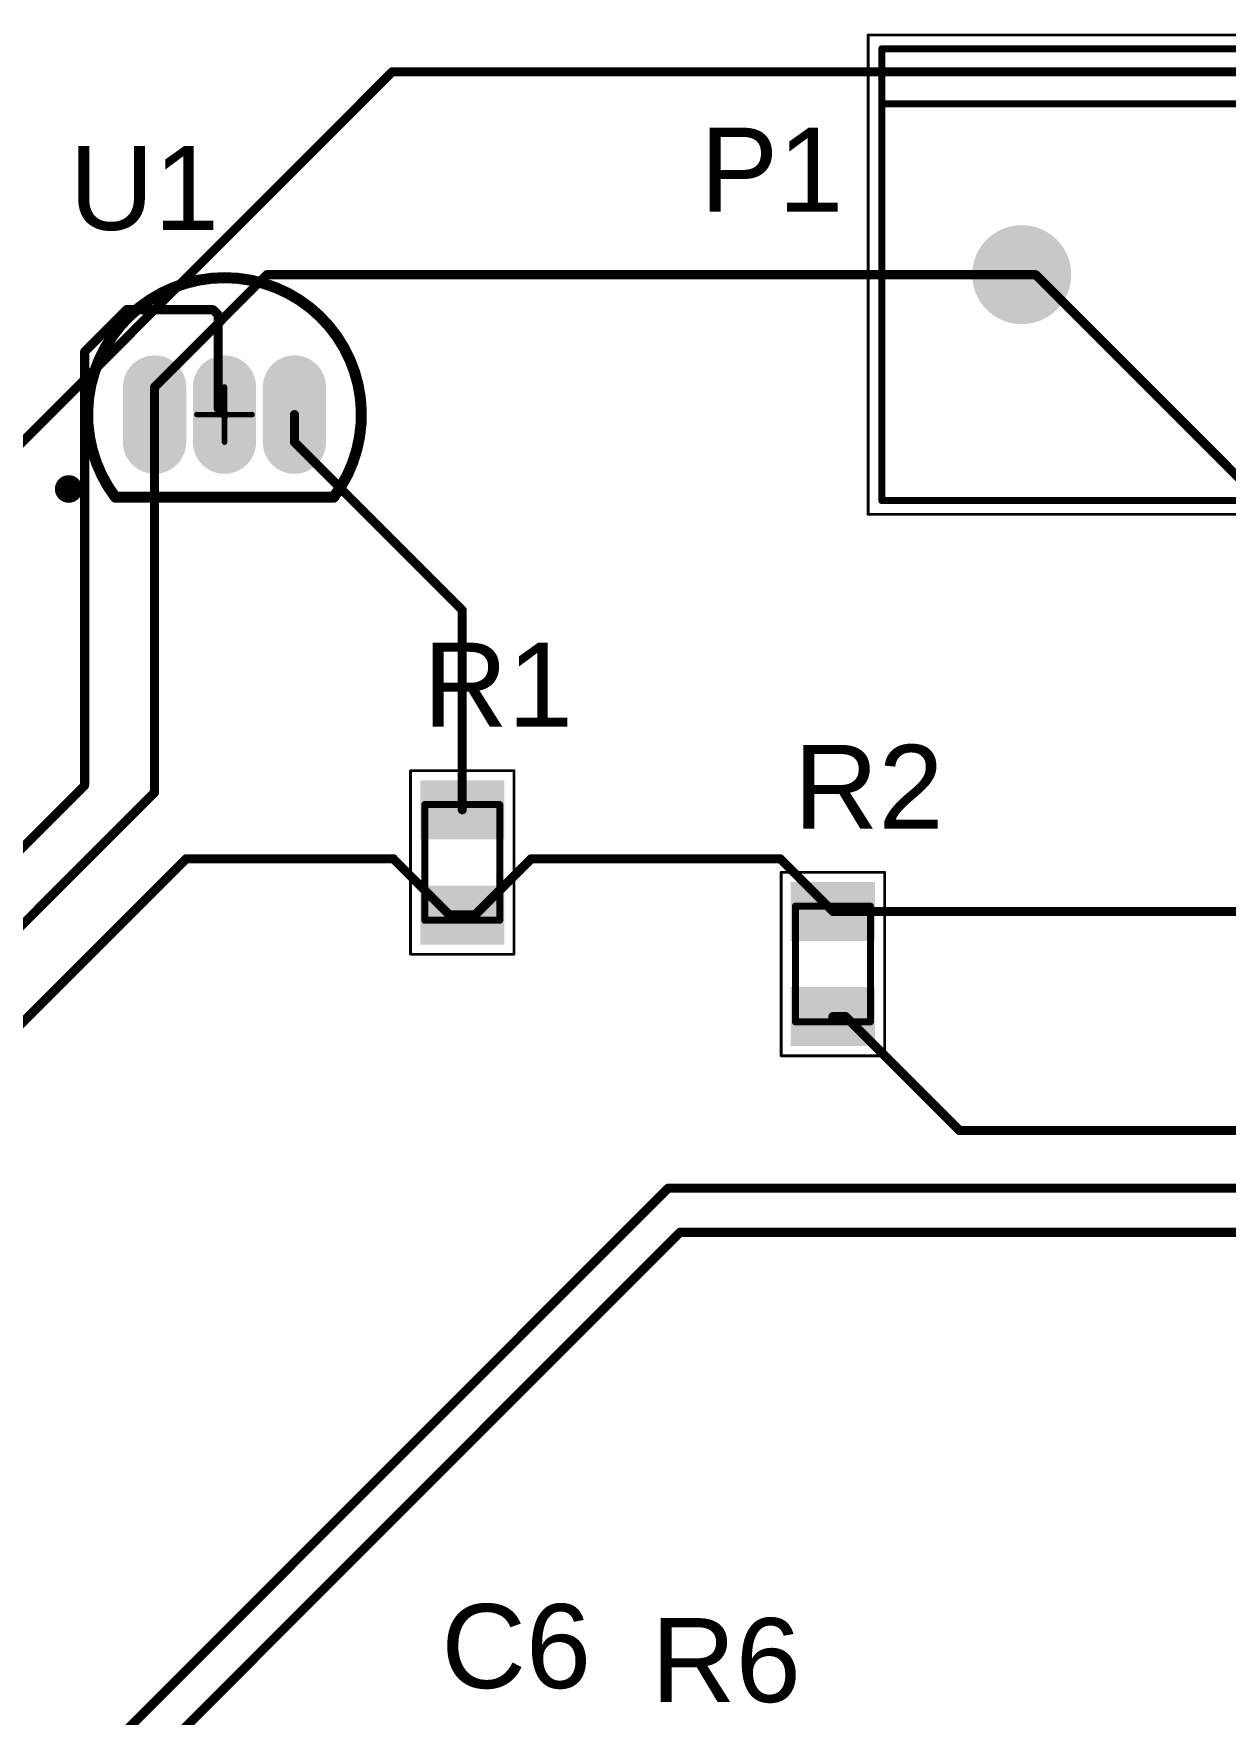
# Model space of a CAD drawing. Header units: inches. Extents: x -0.1 to 5.62, y -0.6 to 4.67.
# Drawn here: x 1.373 to 2.226, y 3.471 to 4.672 of the extents above; entities that cross this region are included whole.
import ezdxf

# ---------------------------------------------------------------- set-up
doc = ezdxf.new("R2010")
doc.units = ezdxf.units.IN
doc.header["$MEASUREMENT"] = 0
for name, color, linetype in [('Bottom Layer', 5, 'Continuous'), ('Bottom Solder', 6, 'Continuous'), ('Mechanical 13', 56, 'Continuous'), ('Mechanical 15', 56, 'Continuous'), ('Multi-Layer', 9, 'Continuous'), ('Pad Holes', 156, 'Continuous'), ('Top Layer', 1, 'Continuous'), ('Top Overlay', 2, 'Continuous'), ('Top Paste', 8, 'Continuous'), ('Top Solder', 216, 'Continuous')]:
    doc.layers.add(name, color=color, linetype=linetype)
doc.styles.add('Arial', font='', dxfattribs={"height": 0.2})
doc.styles.get('Arial').set_extended_font_data('Arial')

# ---------------------------------------------------------------- blocks, each defined once
blk = doc.blocks.new('RESC2012X60N_5')
at = {"layer": 'Top Layer'}
for points in [[(-0.0557, 0.0272), (-0.0195, 0.0272), (-0.0195, -0.0272), (-0.0557, -0.0272)], [(0.0195, 0.0272), (0.0557, 0.0272), (0.0557, -0.0272), (0.0195, -0.0272)]]:
    blk.add_hatch(color=1, dxfattribs=at).paths.add_polyline_path(points)
at = {"layer": 'Top Paste'}
for points in [[(-0.0557, 0.0272), (-0.0195, 0.0272), (-0.0195, -0.0272), (-0.0557, -0.0272)], [(0.0195, 0.0272), (0.0557, 0.0272), (0.0557, -0.0272), (0.0195, -0.0272)]]:
    blk.add_hatch(color=8, dxfattribs=at).paths.add_polyline_path(points)
at = {"layer": 'Top Solder'}
for points in [[(-0.0587, 0.0301), (-0.0165, 0.0301), (-0.0165, -0.0301), (-0.0587, -0.0301)], [(0.0165, 0.0301), (0.0587, 0.0301), (0.0587, -0.0301), (0.0165, -0.0301)]]:
    blk.add_hatch(color=216, dxfattribs=at).paths.add_polyline_path(points)
at = {"layer": 'Mechanical 13', "const_width": 0.005}
for points in [[(0.0413, 0.0268), (-0.0413, 0.0268)], [(-0.0413, -0.0268), (-0.0413, 0.0268)], [(0.0413, -0.0268), (0.0413, 0.0268)], [(0.0413, -0.0268), (-0.0413, -0.0268)]]:
    blk.add_lwpolyline(points, dxfattribs=at)
at = {"layer": 'Mechanical 13', "const_width": 0.0025}
for points in [[(-0.0426, 0.0268, 1), (-0.0401, 0.0268, 1)], [(-0.0426, 0.0268, 1), (-0.0401, 0.0268, 1)], [(0.0401, 0.0268, 1), (0.0426, 0.0268, 1)], [(0.0401, 0.0268, 1), (0.0426, 0.0268, 1)], [(-0.0426, -0.0268, 1), (-0.0401, -0.0268, 1)], [(-0.0426, -0.0268, 1), (-0.0401, -0.0268, 1)], [(0.0401, -0.0268, 1), (0.0426, -0.0268, 1)], [(0.0401, -0.0268, 1), (0.0426, -0.0268, 1)]]:
    blk.add_lwpolyline(points, format="xyb", close=True, dxfattribs=at)
at = {"layer": 'Mechanical 15', "const_width": 0.00197}
for points in [[(0.0656, 0.037), (-0.0656, 0.037)], [(-0.0656, -0.037), (-0.0656, 0.037)], [(0.0656, -0.037), (0.0656, 0.037)], [(0.0656, -0.037), (-0.0656, -0.037)]]:
    blk.add_lwpolyline(points, dxfattribs=at)
at = {"layer": 'Mechanical 15', "const_width": 0.000984}
for points in [[(-0.066, 0.037, 1), (-0.0651, 0.037, 1)], [(-0.066, 0.037, 1), (-0.0651, 0.037, 1)], [(0.0651, 0.037, 1), (0.066, 0.037, 1)], [(0.0651, 0.037, 1), (0.066, 0.037, 1)], [(-0.066, -0.037, 1), (-0.0651, -0.037, 1)], [(-0.066, -0.037, 1), (-0.0651, -0.037, 1)], [(0.0651, -0.037, 1), (0.066, -0.037, 1)], [(0.0651, -0.037, 1), (0.066, -0.037, 1)]]:
    blk.add_lwpolyline(points, format="xyb", close=True, dxfattribs=at)
at = {"layer": 'Top Overlay', "const_width": 0.005}
for points in [[(0.0067, 0.0268), (-0.0067, 0.0268)], [(0.0067, -0.0268), (-0.0067, -0.0268)]]:
    blk.add_lwpolyline(points, dxfattribs=at)
at = {"layer": 'Top Overlay', "const_width": 0.0025}
for points in [[(-0.0079, 0.0268, 1), (-0.0054, 0.0268, 1)], [(0.0054, 0.0268, 1), (0.0079, 0.0268, 1)], [(-0.0079, -0.0268, 1), (-0.0054, -0.0268, 1)], [(0.0054, -0.0268, 1), (0.0079, -0.0268, 1)]]:
    blk.add_lwpolyline(points, format="xyb", close=True, dxfattribs=at)
blk = doc.blocks.new('Q3_1_12')
at = {"layer": 'Bottom Layer'}
h = blk.add_hatch(color=5, dxfattribs=at)
edge = h.paths.add_edge_path()
edge.add_arc((-0.0197, 0.05), 0.0197, 90, 270)
edge.add_line((-0.0197, 0.0303), (0.0197, 0.0303))
edge.add_arc((0.0197, 0.05), 0.0197, 270, 450)
edge.add_line((0.0197, 0.0697), (-0.0197, 0.0697))
h = blk.add_hatch(color=5, dxfattribs=at)
edge = h.paths.add_edge_path()
edge.add_arc((-0.0197, 0), 0.0197, 90, 270)
edge.add_line((-0.0197, -0.0197), (0.0197, -0.0197))
edge.add_arc((0.0197, 0), 0.0197, 270, 450)
edge.add_line((0.0197, 0.0197), (-0.0197, 0.0197))
h = blk.add_hatch(color=5, dxfattribs=at)
edge = h.paths.add_edge_path()
edge.add_arc((-0.0197, -0.05), 0.0197, 90, 270)
edge.add_line((-0.0197, -0.0697), (0.0197, -0.0697))
edge.add_arc((0.0197, -0.05), 0.0197, 270, 450)
edge.add_line((0.0197, -0.0303), (-0.0197, -0.0303))
at = {"layer": 'Bottom Solder'}
h = blk.add_hatch(color=6, dxfattribs=at)
edge = h.paths.add_edge_path()
edge.add_arc((-0.0197, 0.05), 0.0226, 90, 270)
edge.add_line((-0.0197, 0.0274), (0.0197, 0.0274))
edge.add_arc((0.0197, 0.05), 0.0226, 270, 450)
edge.add_line((0.0197, 0.0726), (-0.0197, 0.0726))
h = blk.add_hatch(color=6, dxfattribs=at)
edge = h.paths.add_edge_path()
edge.add_arc((-0.0197, 0), 0.0226, 90, 270)
edge.add_line((-0.0197, -0.0226), (0.0197, -0.0226))
edge.add_arc((0.0197, 0), 0.0226, 270, 450)
edge.add_line((0.0197, 0.0226), (-0.0197, 0.0226))
h = blk.add_hatch(color=6, dxfattribs=at)
edge = h.paths.add_edge_path()
edge.add_arc((-0.0197, -0.05), 0.0226, 90, 270)
edge.add_line((-0.0197, -0.0726), (0.0197, -0.0726))
edge.add_arc((0.0197, -0.05), 0.0226, 270, 450)
edge.add_line((0.0197, -0.0274), (-0.0197, -0.0274))
at = {"layer": 'Multi-Layer'}
h = blk.add_hatch(color=9, dxfattribs=at)
edge = h.paths.add_edge_path()
edge.add_arc((-0.0197, 0.05), 0.0197, 90, 270)
edge.add_line((-0.0197, 0.0303), (0.0197, 0.0303))
edge.add_arc((0.0197, 0.05), 0.0197, 270, 450)
edge.add_line((0.0197, 0.0697), (-0.0197, 0.0697))
h = blk.add_hatch(color=9, dxfattribs=at)
edge = h.paths.add_edge_path()
edge.add_arc((-0.0197, 0), 0.0197, 90, 270)
edge.add_line((-0.0197, -0.0197), (0.0197, -0.0197))
edge.add_arc((0.0197, 0), 0.0197, 270, 450)
edge.add_line((0.0197, 0.0197), (-0.0197, 0.0197))
h = blk.add_hatch(color=9, dxfattribs=at)
edge = h.paths.add_edge_path()
edge.add_arc((-0.0197, -0.05), 0.0197, 90, 270)
edge.add_line((-0.0197, -0.0697), (0.0197, -0.0697))
edge.add_arc((0.0197, -0.05), 0.0197, 270, 450)
edge.add_line((0.0197, -0.0303), (-0.0197, -0.0303))
at = {"layer": 'Pad Holes'}
h = blk.add_hatch(color=7, dxfattribs=at)
edge = h.paths.add_edge_path()
edge.add_arc((0, 0.05), 0.0177, 0, 360)
h = blk.add_hatch(color=7, dxfattribs=at)
edge = h.paths.add_edge_path()
edge.add_arc((0, 0), 0.0177, 0, 360)
h = blk.add_hatch(color=7, dxfattribs=at)
edge = h.paths.add_edge_path()
edge.add_arc((0, -0.05), 0.0177, 0, 360)
at = {"layer": 'Top Layer'}
h = blk.add_hatch(color=1, dxfattribs=at)
edge = h.paths.add_edge_path()
edge.add_arc((-0.0197, 0.05), 0.0197, 90, 270)
edge.add_line((-0.0197, 0.0303), (0.0197, 0.0303))
edge.add_arc((0.0197, 0.05), 0.0197, 270, 450)
edge.add_line((0.0197, 0.0697), (-0.0197, 0.0697))
h = blk.add_hatch(color=1, dxfattribs=at)
edge = h.paths.add_edge_path()
edge.add_arc((-0.0197, 0), 0.0197, 90, 270)
edge.add_line((-0.0197, -0.0197), (0.0197, -0.0197))
edge.add_arc((0.0197, 0), 0.0197, 270, 450)
edge.add_line((0.0197, 0.0197), (-0.0197, 0.0197))
h = blk.add_hatch(color=1, dxfattribs=at)
edge = h.paths.add_edge_path()
edge.add_arc((-0.0197, -0.05), 0.0197, 90, 270)
edge.add_line((-0.0197, -0.0697), (0.0197, -0.0697))
edge.add_arc((0.0197, -0.05), 0.0197, 270, 450)
edge.add_line((0.0197, -0.0303), (-0.0197, -0.0303))
at = {"layer": 'Top Solder'}
h = blk.add_hatch(color=216, dxfattribs=at)
edge = h.paths.add_edge_path()
edge.add_arc((-0.0197, 0.05), 0.0226, 90, 270)
edge.add_line((-0.0197, 0.0274), (0.0197, 0.0274))
edge.add_arc((0.0197, 0.05), 0.0226, 270, 450)
edge.add_line((0.0197, 0.0726), (-0.0197, 0.0726))
h = blk.add_hatch(color=216, dxfattribs=at)
edge = h.paths.add_edge_path()
edge.add_arc((-0.0197, 0), 0.0226, 90, 270)
edge.add_line((-0.0197, -0.0226), (0.0197, -0.0226))
edge.add_arc((0.0197, 0), 0.0226, 270, 450)
edge.add_line((0.0197, 0.0226), (-0.0197, 0.0226))
h = blk.add_hatch(color=216, dxfattribs=at)
edge = h.paths.add_edge_path()
edge.add_arc((-0.0197, -0.05), 0.0226, 90, 270)
edge.add_line((-0.0197, -0.0726), (0.0197, -0.0726))
edge.add_arc((0.0197, -0.05), 0.0226, 270, 450)
edge.add_line((0.0197, -0.0274), (-0.0197, -0.0274))
at = {"layer": 'Mechanical 13', "const_width": 0.00394}
blk.add_lwpolyline([(0.0591, -0.078, -2.01215), (0.0591, 0.078)], format="xyb", dxfattribs=at)
blk.add_lwpolyline([(0.0591, -0.078), (0.0591, 0.078)], dxfattribs=at)
at = {"layer": 'Mechanical 13', "const_width": 0.00197}
for points in [[(0.0581, 0.078, 1), (0.06, 0.078, 1)], [(0.0581, 0.078, 1), (0.06, 0.078, 1)], [(0.0581, -0.078, 1), (0.06, -0.078, 1)], [(0.0581, -0.078, 1), (0.06, -0.078, 1)]]:
    blk.add_lwpolyline(points, format="xyb", close=True, dxfattribs=at)
at = {"layer": 'Mechanical 15', "const_width": 0.00394}
for points in [[(0, -0.0197), (0, 0.0197)], [(0.0197, 0), (-0.0197, 0)]]:
    blk.add_lwpolyline(points, dxfattribs=at)
at = {"layer": 'Mechanical 15', "const_width": 0.00197}
for points in [[(-0.001, 0.0197, 1), (0.001, 0.0197, 1)], [(-0.0207, 0, 1), (-0.0187, 0, 1)], [(0.0187, 0, 1), (0.0207, 0, 1)], [(-0.001, -0.0197, 1), (0.001, -0.0197, 1)]]:
    blk.add_lwpolyline(points, format="xyb", close=True, dxfattribs=at)
at = {"layer": 'Top Overlay', "const_width": 0.00787}
blk.add_lwpolyline([(0.0591, -0.078, -2.01215), (0.0591, 0.078)], format="xyb", dxfattribs=at)
blk.add_lwpolyline([(0.0591, -0.078), (0.0591, 0.078)], dxfattribs=at)
at = {"layer": 'Top Overlay'}
for points, const_width in [([(0.0571, 0.078, 1), (0.061, 0.078, 1)], 0.00394), ([(0.0571, 0.078, 1), (0.061, 0.078, 1)], 0.00394), ([(0.0571, -0.078, 1), (0.061, -0.078, 1)], 0.00394), ([(0.0571, -0.078, 1), (0.061, -0.078, 1)], 0.00394), ([(0.0581, -0.1114, 1), (0.0482, -0.1114, 1)], 0.00984), ([(0.0458, -0.1114, 1), (0.0507, -0.1114, 1)], 0.00492), ([(0.0556, -0.1114, 1), (0.0605, -0.1114, 1)], 0.00492)]:
    blk.add_lwpolyline(points, format="xyb", close=True, dxfattribs=dict(at, const_width=const_width))
blk = doc.blocks.new('RESC2012X60N_24')
at = {"layer": 'Top Layer'}
for points in [[(-0.0557, 0.0272), (-0.0195, 0.0272), (-0.0195, -0.0272), (-0.0557, -0.0272)], [(0.0195, 0.0272), (0.0557, 0.0272), (0.0557, -0.0272), (0.0195, -0.0272)]]:
    blk.add_hatch(color=1, dxfattribs=at).paths.add_polyline_path(points)
at = {"layer": 'Top Paste'}
for points in [[(-0.0557, 0.0272), (-0.0195, 0.0272), (-0.0195, -0.0272), (-0.0557, -0.0272)], [(0.0195, 0.0272), (0.0557, 0.0272), (0.0557, -0.0272), (0.0195, -0.0272)]]:
    blk.add_hatch(color=8, dxfattribs=at).paths.add_polyline_path(points)
at = {"layer": 'Top Solder'}
for points in [[(-0.0587, 0.0301), (-0.0165, 0.0301), (-0.0165, -0.0301), (-0.0587, -0.0301)], [(0.0165, 0.0301), (0.0587, 0.0301), (0.0587, -0.0301), (0.0165, -0.0301)]]:
    blk.add_hatch(color=216, dxfattribs=at).paths.add_polyline_path(points)
at = {"layer": 'Mechanical 13', "const_width": 0.005}
for points in [[(-0.0413, 0.0268), (0.0413, 0.0268)], [(-0.0413, 0.0268), (-0.0413, -0.0268)], [(0.0413, 0.0268), (0.0413, -0.0268)], [(-0.0413, -0.0268), (0.0413, -0.0268)]]:
    blk.add_lwpolyline(points, dxfattribs=at)
at = {"layer": 'Mechanical 13', "const_width": 0.0025}
for points in [[(-0.0426, 0.0268, 1), (-0.0401, 0.0268, 1)], [(-0.0426, 0.0268, 1), (-0.0401, 0.0268, 1)], [(0.0401, 0.0268, 1), (0.0426, 0.0268, 1)], [(0.0401, 0.0268, 1), (0.0426, 0.0268, 1)], [(-0.0426, -0.0268, 1), (-0.0401, -0.0268, 1)], [(-0.0426, -0.0268, 1), (-0.0401, -0.0268, 1)], [(0.0401, -0.0268, 1), (0.0426, -0.0268, 1)], [(0.0401, -0.0268, 1), (0.0426, -0.0268, 1)]]:
    blk.add_lwpolyline(points, format="xyb", close=True, dxfattribs=at)
at = {"layer": 'Mechanical 15', "const_width": 0.00197}
for points in [[(-0.0656, 0.037), (0.0656, 0.037)], [(-0.0656, 0.037), (-0.0656, -0.037)], [(0.0656, 0.037), (0.0656, -0.037)], [(-0.0656, -0.037), (0.0656, -0.037)]]:
    blk.add_lwpolyline(points, dxfattribs=at)
at = {"layer": 'Mechanical 15', "const_width": 0.000984}
for points in [[(-0.066, 0.037, 1), (-0.0651, 0.037, 1)], [(-0.066, 0.037, 1), (-0.0651, 0.037, 1)], [(0.0651, 0.037, 1), (0.066, 0.037, 1)], [(0.0651, 0.037, 1), (0.066, 0.037, 1)], [(-0.066, -0.037, 1), (-0.0651, -0.037, 1)], [(-0.066, -0.037, 1), (-0.0651, -0.037, 1)], [(0.0651, -0.037, 1), (0.066, -0.037, 1)], [(0.0651, -0.037, 1), (0.066, -0.037, 1)]]:
    blk.add_lwpolyline(points, format="xyb", close=True, dxfattribs=at)
at = {"layer": 'Top Overlay', "const_width": 0.005}
for points in [[(-0.0067, 0.0268), (0.0067, 0.0268)], [(-0.0067, -0.0268), (0.0067, -0.0268)]]:
    blk.add_lwpolyline(points, dxfattribs=at)
at = {"layer": 'Top Overlay', "const_width": 0.0025}
for points in [[(-0.0079, 0.0268, 1), (-0.0054, 0.0268, 1)], [(0.0054, 0.0268, 1), (0.0079, 0.0268, 1)], [(-0.0079, -0.0268, 1), (-0.0054, -0.0268, 1)], [(0.0054, -0.0268, 1), (0.0079, -0.0268, 1)]]:
    blk.add_lwpolyline(points, format="xyb", close=True, dxfattribs=at)
blk = doc.blocks.new('TE_282837_2_31')
at = {"layer": 'Bottom Layer'}
blk.add_hatch(color=5, dxfattribs=at).paths.add_polyline_path([(-0.1325, 0.0325), (-0.0675, 0.0325), (-0.0675, -0.0325), (-0.1325, -0.0325)])
h = blk.add_hatch(color=5, dxfattribs=at)
edge = h.paths.add_edge_path()
edge.add_arc((0.1, 0), 0.0325, 0, 360)
at = {"layer": 'Bottom Solder'}
blk.add_hatch(color=6, dxfattribs=at).paths.add_polyline_path([(-0.1354, 0.0354), (-0.0646, 0.0354), (-0.0646, -0.0354), (-0.1354, -0.0354)])
h = blk.add_hatch(color=6, dxfattribs=at)
edge = h.paths.add_edge_path()
edge.add_arc((0.1, 0), 0.0354, 0, 360)
at = {"layer": 'Multi-Layer'}
h = blk.add_hatch(color=9, dxfattribs=at)
edge = h.paths.add_edge_path()
edge.add_arc((0.1, 0), 0.0325, 0, 360)
at = {"layer": 'Pad Holes'}
h = blk.add_hatch(color=7, dxfattribs=at)
edge = h.paths.add_edge_path()
edge.add_arc((-0.1, 0), 0.0217, 0, 360)
h = blk.add_hatch(color=7, dxfattribs=at)
edge = h.paths.add_edge_path()
edge.add_arc((0.1, 0), 0.0217, 0, 360)
at = {"layer": 'Top Layer'}
blk.add_hatch(color=1, dxfattribs=at).paths.add_polyline_path([(-0.1325, 0.0325), (-0.0675, 0.0325), (-0.0675, -0.0325), (-0.1325, -0.0325)])
h = blk.add_hatch(color=1, dxfattribs=at)
edge = h.paths.add_edge_path()
edge.add_arc((0.1, 0), 0.0325, 0, 360)
at = {"layer": 'Top Solder'}
blk.add_hatch(color=216, dxfattribs=at).paths.add_polyline_path([(-0.1354, 0.0354), (-0.0646, 0.0354), (-0.0646, -0.0354), (-0.1354, -0.0354)])
h = blk.add_hatch(color=216, dxfattribs=at)
edge = h.paths.add_edge_path()
edge.add_arc((0.1, 0), 0.0354, 0, 360)
at = {"layer": 'Mechanical 13', "const_width": 0.005}
for points in [[(-0.2, 0.1614), (-0.2, -0.1614)], [(0.2, 0.1614), (-0.2, 0.1614)], [(0.2, 0.1614), (0.2, -0.1614)], [(0.2, -0.1614), (-0.2, -0.1614)]]:
    blk.add_lwpolyline(points, dxfattribs=at)
at = {"layer": 'Mechanical 13'}
for points, const_width in [([(-0.2013, 0.1614, 1), (-0.1988, 0.1614, 1)], 0.0025), ([(-0.2013, 0.1614, 1), (-0.1988, 0.1614, 1)], 0.0025), ([(0.1988, 0.1614, 1), (0.2013, 0.1614, 1)], 0.0025), ([(0.1988, 0.1614, 1), (0.2013, 0.1614, 1)], 0.0025), ([(-0.0961, -0.05, 1), (-0.1039, -0.05, 1)], 0.00787), ([(-0.1059, -0.05, 1), (-0.102, -0.05, 1)], 0.00394), ([(-0.098, -0.05, 1), (-0.0941, -0.05, 1)], 0.00394), ([(-0.2013, -0.1614, 1), (-0.1988, -0.1614, 1)], 0.0025), ([(-0.2013, -0.1614, 1), (-0.1988, -0.1614, 1)], 0.0025), ([(0.1988, -0.1614, 1), (0.2013, -0.1614, 1)], 0.0025), ([(0.1988, -0.1614, 1), (0.2013, -0.1614, 1)], 0.0025)]:
    blk.add_lwpolyline(points, format="xyb", close=True, dxfattribs=dict(at, const_width=const_width))
at = {"layer": 'Mechanical 15', "const_width": 0.00197}
for points in [[(-0.2098, 0.1713), (-0.2098, -0.1713)], [(0.2098, 0.1713), (-0.2098, 0.1713)], [(0.2098, 0.1713), (0.2098, -0.1713)], [(0.2098, -0.1713), (-0.2098, -0.1713)]]:
    blk.add_lwpolyline(points, dxfattribs=at)
at = {"layer": 'Mechanical 15', "const_width": 0.000984}
for points in [[(-0.2103, 0.1713, 1), (-0.2094, 0.1713, 1)], [(-0.2103, 0.1713, 1), (-0.2094, 0.1713, 1)], [(0.2094, 0.1713, 1), (0.2103, 0.1713, 1)], [(0.2094, 0.1713, 1), (0.2103, 0.1713, 1)], [(-0.2103, -0.1713, 1), (-0.2094, -0.1713, 1)], [(-0.2103, -0.1713, 1), (-0.2094, -0.1713, 1)], [(0.2094, -0.1713, 1), (0.2103, -0.1713, 1)], [(0.2094, -0.1713, 1), (0.2103, -0.1713, 1)]]:
    blk.add_lwpolyline(points, format="xyb", close=True, dxfattribs=at)
at = {"layer": 'Top Overlay', "const_width": 0.005}
for points in [[(-0.2, 0.1614), (-0.2, -0.122)], [(0.2, 0.1614), (-0.2, 0.1614)], [(0.2, 0.1614), (0.2, -0.122)], [(0.2, -0.122), (-0.2, -0.122)], [(-0.2, -0.122), (-0.2, -0.1614)], [(0.2, -0.122), (0.2, -0.1614)], [(0.2, -0.1614), (-0.2, -0.1614)]]:
    blk.add_lwpolyline(points, dxfattribs=at)
at = {"layer": 'Top Overlay', "const_width": 0.0025}
for points in [[(-0.2013, 0.1614, 1), (-0.1988, 0.1614, 1)], [(-0.2013, 0.1614, 1), (-0.1988, 0.1614, 1)], [(0.1988, 0.1614, 1), (0.2013, 0.1614, 1)], [(0.1988, 0.1614, 1), (0.2013, 0.1614, 1)], [(-0.2013, -0.122, 1), (-0.1988, -0.122, 1)], [(-0.2013, -0.122, 1), (-0.1988, -0.122, 1)], [(-0.2013, -0.122, 1), (-0.1988, -0.122, 1)], [(0.1988, -0.122, 1), (0.2013, -0.122, 1)], [(0.1988, -0.122, 1), (0.2013, -0.122, 1)], [(0.1988, -0.122, 1), (0.2013, -0.122, 1)], [(-0.2013, -0.1614, 1), (-0.1988, -0.1614, 1)], [(-0.2013, -0.1614, 1), (-0.1988, -0.1614, 1)], [(0.1988, -0.1614, 1), (0.2013, -0.1614, 1)], [(0.1988, -0.1614, 1), (0.2013, -0.1614, 1)]]:
    blk.add_lwpolyline(points, format="xyb", close=True, dxfattribs=at)

msp = doc.modelspace()

# ---------------------------------------------------------------- linework, layer by layer
at = {"layer": 'Bottom Layer', "const_width": 0.0065}
for points in [[(0.265, 3.28), (1.63, 4.645)], [(1.63, 4.645), (2.895, 4.645)], [(1.46, 4.4197), (1.5403, 4.5)], [(1.5403, 4.5), (2.08, 4.5)], [(1.46, 4.4), (1.46, 4.4197)]]:
    msp.add_lwpolyline(points, dxfattribs=at)
at = {"layer": 'Bottom Layer', "const_width": 0.00325}
for points in [[(1.6284, 4.645, 1), (1.6316, 4.645, 1)], [(1.6284, 4.645, 1), (1.6316, 4.645, 1)], [(1.5387, 4.5, 1), (1.5419, 4.5, 1)], [(1.5387, 4.5, 1), (1.5419, 4.5, 1)], [(2.0784, 4.5, 1), (2.0816, 4.5, 1)], [(1.4584, 4.4197, 1), (1.4616, 4.4197, 1)], [(1.4584, 4.4197, 1), (1.4616, 4.4197, 1)], [(1.4584, 4.4, 1), (1.4616, 4.4, 1)]]:
    msp.add_lwpolyline(points, format="xyb", close=True, dxfattribs=at)
at = {"layer": 'Top Layer', "const_width": 0.0065}
for points in [[(2.08, 4.5), (2.09, 4.5)], [(2.09, 4.5), (2.4844, 4.1056)], [(1.41, 4.445), (1.44, 4.475)], [(1.44, 4.475), (1.5017, 4.475)], [(1.5017, 4.475), (1.5055, 4.4712)], [(1.5055, 4.4045), (1.5055, 4.4712)], [(1.41, 4.135), (1.41, 4.445)], [(1.46, 4.13), (1.46, 4.4)], [(1.5055, 4.4045), (1.51, 4.4)], [(1.56, 4.3803), (1.56, 4.4)], [(1.56, 4.3803), (1.68, 4.2603)], [(1.68, 4.1176), (1.68, 4.2603)], [(-0.03, 2.695), (1.41, 4.135)], [(0.0306, 2.7006), (1.46, 4.13)], [(0.1, 2.7), (1.4826, 4.0826)], [(1.4826, 4.0826), (1.6307, 4.0826)], [(1.6307, 4.0826), (1.6709, 4.0424)], [(1.6891, 4.0424), (1.7293, 4.0826)], [(1.7293, 4.0826), (1.9074, 4.0826)], [(1.9074, 4.0826), (1.945, 4.045)], [(1.945, 4.045), (2.4056, 4.045)], [(1.6709, 4.0424), (1.68, 4.0424)], [(1.68, 4.0424), (1.6891, 4.0424)], [(1.945, 3.9698), (1.9541, 3.9698)], [(1.9541, 3.9698), (2.0354, 3.8885)], [(2.0354, 3.8885), (2.7615, 3.8885)], [(0.93, 2.95), (1.8272, 3.8472)], [(1.8272, 3.8472), (2.7728, 3.8472)], [(1.355, 3.335), (1.8357, 3.8157)], [(1.8357, 3.8157), (2.7728, 3.8157)]]:
    msp.add_lwpolyline(points, dxfattribs=at)
at = {"layer": 'Top Layer', "const_width": 0.00325}
for points in [[(2.0784, 4.5, 1), (2.0816, 4.5, 1)], [(2.0884, 4.5, 1), (2.0916, 4.5, 1)], [(2.0884, 4.5, 1), (2.0916, 4.5, 1)], [(1.4384, 4.475, 1), (1.4416, 4.475, 1)], [(1.4384, 4.475, 1), (1.4416, 4.475, 1)], [(1.5001, 4.475, 1), (1.5033, 4.475, 1)], [(1.5001, 4.475, 1), (1.5033, 4.475, 1)], [(1.5039, 4.4712, 1), (1.5071, 4.4712, 1)], [(1.5039, 4.4712, 1), (1.5071, 4.4712, 1)], [(1.4084, 4.445, 1), (1.4116, 4.445, 1)], [(1.4084, 4.445, 1), (1.4116, 4.445, 1)], [(1.4584, 4.4, 1), (1.4616, 4.4, 1)], [(1.5039, 4.4045, 1), (1.5071, 4.4045, 1)], [(1.5039, 4.4045, 1), (1.5071, 4.4045, 1)], [(1.5084, 4.4, 1), (1.5116, 4.4, 1)], [(1.5584, 4.4, 1), (1.5616, 4.4, 1)], [(1.5584, 4.3803, 1), (1.5616, 4.3803, 1)], [(1.5584, 4.3803, 1), (1.5616, 4.3803, 1)], [(1.6784, 4.2603, 1), (1.6816, 4.2603, 1)], [(1.6784, 4.2603, 1), (1.6816, 4.2603, 1)], [(1.4084, 4.135, 1), (1.4116, 4.135, 1)], [(1.4084, 4.135, 1), (1.4116, 4.135, 1)], [(1.4584, 4.13, 1), (1.4616, 4.13, 1)], [(1.4584, 4.13, 1), (1.4616, 4.13, 1)], [(1.6784, 4.1176, 1), (1.6816, 4.1176, 1)], [(1.481, 4.0826, 1), (1.4842, 4.0826, 1)], [(1.481, 4.0826, 1), (1.4842, 4.0826, 1)], [(1.6291, 4.0826, 1), (1.6324, 4.0826, 1)], [(1.6291, 4.0826, 1), (1.6324, 4.0826, 1)], [(1.7276, 4.0826, 1), (1.7309, 4.0826, 1)], [(1.7276, 4.0826, 1), (1.7309, 4.0826, 1)], [(1.9058, 4.0826, 1), (1.909, 4.0826, 1)], [(1.9058, 4.0826, 1), (1.909, 4.0826, 1)], [(1.9434, 4.045, 1), (1.9466, 4.045, 1)], [(1.9434, 4.045, 1), (1.9466, 4.045, 1)], [(1.6693, 4.0424, 1), (1.6726, 4.0424, 1)], [(1.6693, 4.0424, 1), (1.6726, 4.0424, 1)], [(1.6784, 4.0424, 1), (1.6816, 4.0424, 1)], [(1.6784, 4.0424, 1), (1.6816, 4.0424, 1)], [(1.6874, 4.0424, 1), (1.6907, 4.0424, 1)], [(1.6874, 4.0424, 1), (1.6907, 4.0424, 1)], [(1.9434, 3.9698, 1), (1.9466, 3.9698, 1)], [(1.9524, 3.9698, 1), (1.9557, 3.9698, 1)], [(1.9524, 3.9698, 1), (1.9557, 3.9698, 1)], [(2.0337, 3.8885, 1), (2.037, 3.8885, 1)], [(2.0337, 3.8885, 1), (2.037, 3.8885, 1)], [(1.8256, 3.8472, 1), (1.8289, 3.8472, 1)], [(1.8256, 3.8472, 1), (1.8289, 3.8472, 1)], [(1.8341, 3.8157, 1), (1.8374, 3.8157, 1)], [(1.8341, 3.8157, 1), (1.8374, 3.8157, 1)]]:
    msp.add_lwpolyline(points, format="xyb", close=True, dxfattribs=at)

# ---------------------------------------------------------------- block references
for name, p, rotation in [('TE_282837_2_31', (2.18, 4.5), 180), ('Q3_1_12', (1.51, 4.4), 270), ('RESC2012X60N_5', (1.68, 4.08), 270), ('RESC2012X60N_24', (1.945, 4.0074), 90)]:
    msp.add_blockref(name, p, dxfattribs=dict(rotation=rotation))

# ---------------------------------------------------------------- texts
at = {"layer": 'Top Overlay', "style": 'Arial'}
for s, p in [('P1', (1.85, 4.545)), ('U1', (1.399, 4.532)), ('R1', (1.652, 4.177)), ('R2', (1.917, 4.104)), ('C6', (1.665, 3.49)), ('R6', (1.815, 3.48))]:
    msp.add_text(s, height=0.06, dxfattribs=at).set_placement(p)

doc.saveas('drawing.dxf')
